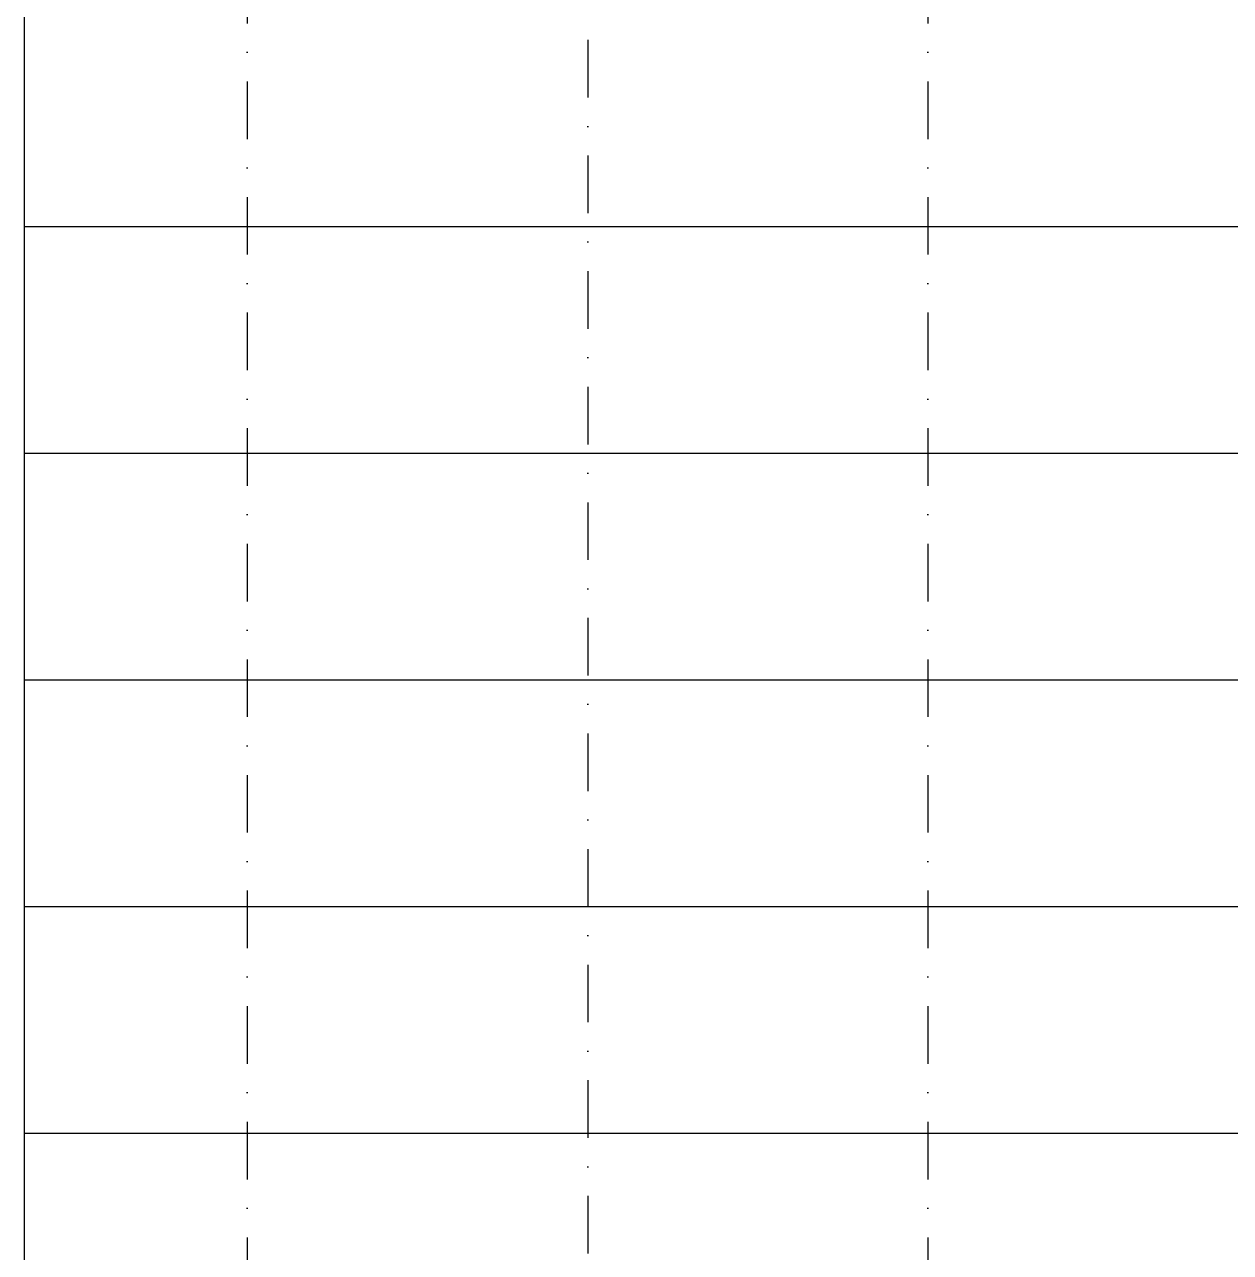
# Model space of a CAD drawing. Header units: metres. Extents: x -121 to 9872, y 3505 to 10721.
# Drawn here: x -30.3 to 235.6, y 6700.7 to 6971.5 of the extents above; entities that cross this region are included whole.
import ezdxf

# ---------------------------------------------------------------- set-up
doc = ezdxf.new("R2010")
doc.units = ezdxf.units.M
doc.linetypes.add('DASHDOT', pattern=[25.4, 12.7, -6.35, 0, -6.35])
doc.layers.add('GRID', color=253, linetype='Continuous')

msp = doc.modelspace()

# ---------------------------------------------------------------- linework, layer by layer
at = {"layer": 'GRID', "linetype": 'DASHDOT'}
for p, q in [((18.802, 7876.973), (18.802, 5510.205)), ((168.891, 7876.973), (168.891, 5510.205)), ((93.891, 7172.123), (93.891, 5510.205))]:
    msp.add_line(p, q, dxfattribs=at)
at = {"layer": 'GRID'}
for points in [[(-30.298, 5560.205), (-30.298, 7876.973), (7827.812, 7876.973), (7827.812, 5560.205), (-30.298, 5560.205)], [(-30.298, 5560.205), (-30.298, 7876.973)], [(-30.298, 6926.973), (7827.812, 6926.973)], [(-30.298, 6876.973), (7827.812, 6876.973)], [(-30.298, 6826.973), (7827.812, 6826.973)], [(-30.298, 6776.973), (7827.812, 6776.973)], [(-30.298, 6726.973), (7827.812, 6726.973)]]:
    msp.add_lwpolyline(points, dxfattribs=at)

doc.saveas('drawing.dxf')
